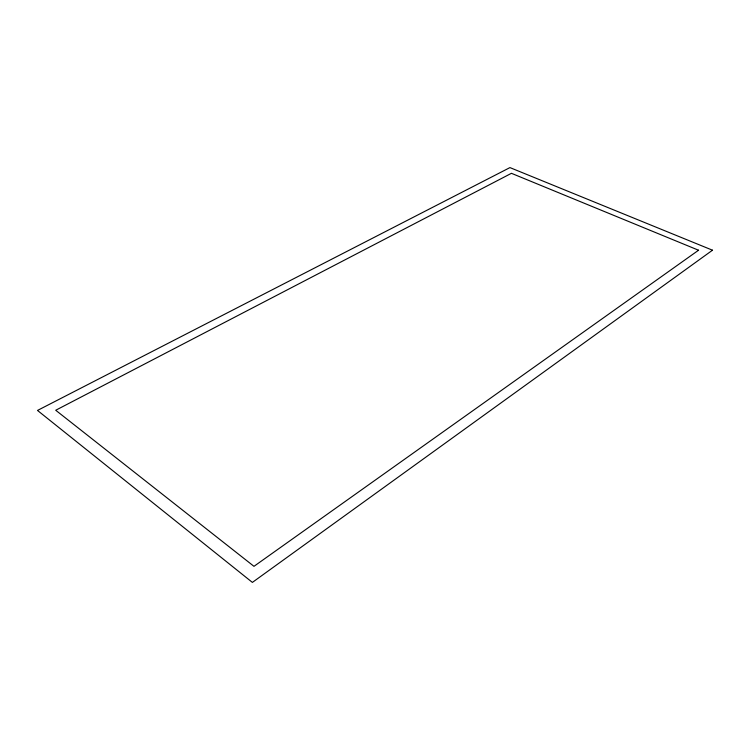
<?xml version="1.0" encoding="UTF-8"?>
<svg xmlns="http://www.w3.org/2000/svg" width="750" height="750" viewBox="0 0 750 750"><rect width="100%" height="100%" fill="white"/><g stroke="black" fill="none" stroke-linecap="round" stroke-linejoin="round"><path stroke-width="1.12" d="M712.5 250.2L252.384 582.403L37.5 410.438L509.944 167.597L712.5 250.2M698.559 250.228L253.978 566.334L55.716 410.25L511.425 173.316L698.559 250.228"/></g></svg>
